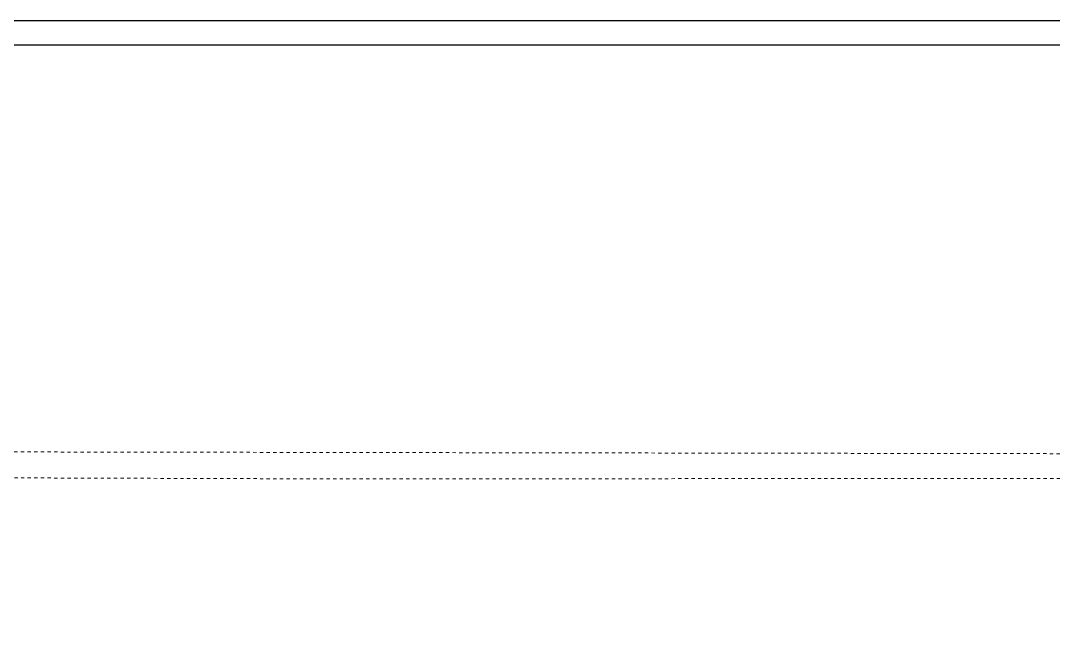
# Model space of a CAD drawing. Header units: centimetres. Extents: x 2191 to 12545, y -680 to 18662.
# Drawn here: x 7672 to 9318, y 5247 to 6212 of the extents above; entities that cross this region are included whole.
import ezdxf

# ---------------------------------------------------------------- set-up
doc = ezdxf.new("R2010")
doc.units = ezdxf.units.CM
doc.linetypes.add('VW-01', pattern=[0.41656, 0.20828, -0.20828])
doc.layers.add('B Général', color=252, linetype='Continuous')
doc.layers.add('prlm-ZCARTOUCHE', color=181, linetype='Continuous', lineweight=13)

msp = doc.modelspace()

# ---------------------------------------------------------------- linework, layer by layer
at = {"layer": 'B Général', "linetype": 'VW-01', "lineweight": 18, "ltscale": 25.4, "flags": 128}
msp.add_lwpolyline([(5482.4, 5520.8), (5244.5, 5519.8), (5244.5, 5477), (5576.2, 5479.3), (5994, 5482.3), (6502, 5483.3), (7337.2, 5483.3), (8174.9, 5480.6), (9251.2, 5481.4), (11197.1, 5482), (12128, 5477.6), (12128, 5477.4), (12128.1, 5522.2), (11188, 5523.4), (10769.5, 5523.4), (9413.6, 5520.7), (6570, 5525.5)], close=True, dxfattribs=at)
msp.add_lwpolyline([(5482.4, 5520.8), (5244.5, 5519.8), (5244.5, 5477), (5576.2, 5479.3), (5994, 5482.3), (6502, 5483.3), (7337.2, 5483.3), (8174.9, 5480.6), (9251.2, 5481.4), (11197.1, 5482), (12128, 5477.6), (12128, 5477.4), (12128.1, 5522.2), (11188, 5523.4), (10769.5, 5523.4), (9413.6, 5520.7), (6570, 5525.5)], close=True, dxfattribs=at)
at = {"layer": 'prlm-ZCARTOUCHE', "lineweight": 25}
for points in [[(2335.2, 6211.7), (12545.1, 6211.7), (12545.1, 2007.4), (2335.2, 2007.4)], [(2371.7, 6173), (12504.2, 6173), (12504.2, 2057.2), (2371.7, 2057.2)]]:
    msp.add_lwpolyline(points, close=True, dxfattribs=at)

doc.saveas('drawing.dxf')
